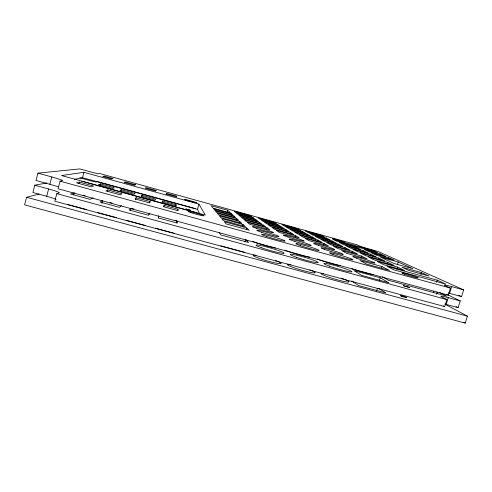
<?xml version="1.0" encoding="UTF-8"?>
<svg xmlns="http://www.w3.org/2000/svg" width="492" height="492" viewBox="0 0 492 492"><rect width="100%" height="100%" fill="white"/><g stroke="black" fill="none" stroke-linecap="round" stroke-linejoin="round"><path stroke-width="0.74" d="M164.125 205.392L163.854 206.806L178.086 210.711L177.932 209.18L164.125 205.392L163.75 206.757M166.487 193.294L166.339 194.057L176.714 196.929L176.634 196.105L166.487 193.294L166.093 194.74M158.799 215.785L158.264 217.913L177.28 223.085L177.163 221.357M162.551 200.994L162.262 202.138L176.13 205.957L176.044 204.709L162.551 200.994L162.157 202.433M39.083 194.051L26.568 197.28L24.6 204.887L465.241 323.096L467.4 316.147L445.137 304.296M46.82 182.956L34.803 185.195L32.902 192.532L46.709 196.271A13.382 1.242 14.3 0 1 56.07 199.346M448.206 292.992A12.595 0.879 17.1 0 1 449.59 293.361L461.551 296.627L463.636 289.88L378.102 251.504L369.535 249.13A8.37 0.369 16.3 0 1 359.535 245.951L357.192 244.868L99.759 173.547L98.781 173.738A8.868 0.406 15.2 0 1 89.28 171.53L79.802 168.904L37.933 173.147L36.021 180.502L49.846 184.279A13.395 1.027 14.6 0 1 58.099 186.831M46.709 196.271L48.622 188.953L34.803 185.195M49.846 184.279L51.758 176.942L37.933 173.147M48.622 188.953A13.389 1.113 14.5 0 1 59.108 192.95L56.801 193.627L54.815 201.21L444.731 306.584L446.884 299.585L441.804 296.983A12.589 0.953 17.2 0 1 448.261 297.672L460.223 300.926L458.144 307.654L446.189 304.419A12.583 1.07 17.3 0 0 444.805 304.05M51.758 176.942A13.407 0.892 14.7 0 1 62.312 180.748L60.067 181.179L58.074 188.78L448.261 295.108L450.42 288.091L445.266 285.704A12.607 0.763 16.9 0 1 451.668 286.602L463.636 289.88M73.788 194.838L74.157 193.448M79.015 183.51L79.384 182.12L93.566 186.013L91.088 186.843L76.457 182.827L79.384 182.12M74.433 179.334L82.515 177.704L83.941 172.311L198.928 204.106L205.299 215.072L61.506 175.546L83.941 172.311M100.147 185.373L100.534 183.922L114.316 187.716L112.68 188.504L98.511 184.605L100.534 183.922M102.041 203.264L102.773 200.508L100.091 202.077L119.464 207.347L121.426 205.595M107.545 191.339L107.914 189.955L121.961 193.811L120.374 194.881L105.891 190.902L107.914 189.955M120.964 191.099L121.352 189.654L135.036 193.417L133.984 194.358L119.919 190.49L121.352 189.654M130.195 210.927L130.94 208.19L129.341 210.035L148.516 215.256L149.408 213.22L149.039 214.586M135.614 199.777L136.167 197.716L150.078 201.535L149.703 202.907M141.635 196.788L142.028 195.342L155.613 199.082L155.134 200.176L141.167 196.339L142.028 195.342M158.246 217.827L158.615 216.462M175.65 206.142L176.044 204.709M177.557 210.545L177.932 209.18M176.567 222.815L176.942 221.455M199.469 213.46L197.464 209.377L198.928 204.106M227.12 212.415L227.722 210.275L211.074 205.668L213.171 208.214L230.736 213.073L227.722 210.275M231.068 215.059L231.443 213.731L213.669 208.817L214.752 210.133L232.999 215.17L231.443 213.731M233.577 217.464L233.971 216.074L215.435 210.957L216.615 212.39L235.662 217.648L233.971 216.074M236.314 220.084L236.726 218.632L217.359 213.294L218.651 214.863L238.577 220.355L236.726 218.632M239.358 222.784L239.739 221.437L219.463 215.847L220.883 217.575L241.775 223.325L239.739 221.437M242.654 225.933L243.06 224.512L221.781 218.663L223.35 220.564L245.305 226.597L243.06 224.512M246.338 229.254L246.72 227.913L224.34 221.769L226.086 223.885L249.21 230.225L246.72 227.913M244.838 241.91L245.6 239.247M255.895 221.32L256.264 220.016L238.921 215.219L240.643 216.677L258.435 221.591L256.264 220.016M259.167 223.762L259.555 222.402L241.529 217.427L243.392 219.002L261.904 224.112L259.555 222.402M262.71 226.406L263.115 224.992L244.358 219.819L246.381 221.529L265.662 226.843L263.115 224.992M266.559 229.272L266.978 227.802L247.427 222.415L249.635 224.278L269.751 229.819L266.978 227.802M273.706 223.688L274.099 222.304L258.097 217.876L260.151 219.284L276.535 223.817L274.099 222.304M281.381 228.356L281.75 227.058L264.555 222.304L266.941 223.94L284.573 228.811L281.75 227.058M285.637 231.068L286.024 229.715L268.171 224.782L270.741 226.554L289.075 231.615L286.024 229.715M290.182 233.952L290.587 232.55L272.021 227.427L274.868 229.383L293.958 234.647L290.587 232.55M297.223 230.195L297.623 228.817L281.75 224.426L284.364 225.988L300.612 230.484L297.623 228.817M295.249 237.175L295.674 235.711L276.32 230.379L279.358 232.464L299.271 237.95L295.674 235.711M301.731 232.759L302.143 231.338L285.711 226.787L288.521 228.466L305.354 233.122L302.143 231.338M306.577 235.52L307.008 234.044L289.966 229.333L292.998 231.142L310.47 235.969L307.008 234.044M311.86 238.3L312.254 236.959L294.56 232.076L297.832 234.032L315.993 239.044L312.254 236.959M317.518 241.51L317.924 240.114L299.523 235.041L303.078 237.162L321.977 242.371L317.924 240.114M320.673 236.683L321.073 235.317L305.206 230.92L308.373 232.63L324.609 237.126L321.073 235.317M323.65 244.998L324.074 243.54L304.917 238.257L308.779 240.57L328.49 246L324.074 243.54M325.882 239.432L326.294 238.017L309.997 233.509L313.398 235.348L330.089 239.967L326.294 238.017M331.614 242.433L332.045 240.963L315.151 236.295L318.816 238.276L336.128 243.06L332.045 240.963M337.844 245.471L338.238 244.137L320.704 239.297L324.665 241.437L342.653 246.406L338.238 244.137M344.572 248.983L344.978 247.593L326.756 242.568L331.005 244.862L349.72 250.022L344.978 247.593M351.768 252.74L352.198 251.295L333.225 246.062L337.899 248.589L357.401 253.964L352.198 251.295M361.005 257.359L361.405 256.012L341.491 250.533L346.663 253.325L367.173 258.964L361.405 256.012M362.69 251.886L363.084 250.576L345.901 245.828L350.464 248.103L368.077 252.968L363.084 250.576M369.043 250.84L369.449 249.462M370.255 255.569L370.661 254.204L352.819 249.278L357.758 251.75L376.072 256.799L370.661 254.204M372.13 251.695L372.542 250.317L332.943 239.352L336.842 241.301L377.364 252.513L372.542 250.317M378.44 259.561L378.865 258.14L360.31 253.023L365.673 255.705L384.744 260.957L378.865 258.14M380.119 255.428L380.544 253.989L364.289 249.493L369.074 251.744L385.722 256.344L380.544 253.989M381.405 268.589L382.007 266.566L359.984 260.526L366.645 264.124L389.418 270.366L382.007 266.566M379.412 280.477L380.218 277.796L353.889 270.631L361.589 275.36L388.994 282.814L380.218 277.796M376.564 291.043L377.37 288.367M388.194 258.927L388.582 257.617L371.565 252.919L376.78 255.373L394.227 260.188L388.582 257.617M387.388 263.73L387.782 262.414L368.453 257.088L374.301 260.01L394.19 265.483L387.782 262.414M397.395 264.733L398.219 262.008L380.464 257.107L394.055 263.503L412.923 268.7L398.219 262.008M396.89 269.136L397.511 267.076L377.333 261.523L383.735 264.721L404.516 270.434L397.511 267.076M420.851 274.591L421.459 272.586L401.952 267.217L408.913 270.495L428.987 276.018L421.459 272.586M433.354 292.648L433.79 291.227M436.564 282.303L437.222 280.163L387.063 266.387L394.098 269.899L445.826 284.093L437.222 280.163M436.57 294.296L437.228 292.162M446.189 304.419L448.261 297.672M449.59 293.361L451.668 286.602M150.078 201.535L149.371 202.833L135.029 198.897L136.167 197.716M93.166 197.895L90.116 199.358L70.553 194.039L74.335 192.759M97.607 181.628L96.604 181.923A8.862 0.504 15.1 0 1 87.084 179.838L79.796 177.827M26.568 197.28L467.4 316.147M56.801 193.627L446.884 299.585M67.798 204.494L86.623 209.58M97.318 212.47L116.672 217.704M126.542 220.373L145.712 225.551M155.454 228.183L174.457 233.319M220.797 245.846L244.948 252.371M83.031 195.127L85.202 195.718M109.95 202.464L112.096 203.055M131.678 208.387L133.892 208.995M174.924 220.176L177.126 220.779M98.351 181.837L195.207 208.528M82.515 177.704L197.464 209.377M81.604 181.148L196.536 212.741M60.067 181.179L450.42 288.091M458.79 295.317L461.551 296.627M447.173 294.499L460.223 300.926M446.982 294.48L448.261 295.108M439.467 292.463L446.896 296.172L388.606 280.305L382.346 276.793M456.096 306.59L458.144 307.654M443.47 305.901L444.731 306.584M463.907 322.346L465.241 323.096M378.858 288.509L385.943 292.949L358.557 285.557L351.835 280.993M246.086 239.782L248.546 242.482L220.717 234.912L219.223 232.544M275.458 260.52A14.619 1.451 16.1 0 1 278.355 263.466A14.619 1.451 16.1 0 1 258.571 258.122A14.619 1.451 16.1 0 1 256.055 255.274M309.702 269.844A14.582 1.427 16.4 0 1 312.758 272.765A14.582 1.427 16.4 0 1 293.749 267.654A14.582 1.427 16.4 0 1 289.155 264.315M289.8 264.401A14.582 1.427 16.4 0 1 290.932 264.579M341.208 278.214A14.582 1.402 16.6 0 1 347.186 282.008A14.582 1.402 16.6 0 1 327.561 276.738A14.582 1.402 16.6 0 1 323.533 273.466M188.891 206.628A6.304 0.363 15.5 0 1 187.833 206.32M373.588 274.524A13.807 1.052 16.6 0 1 364.295 272.58A13.807 1.052 16.6 0 1 351.313 268.454M340.421 265.729A13.788 1.07 16.4 0 1 319.892 259.954M319.283 259.727A13.788 1.07 16.4 0 1 317.303 258.903M309.646 257.107A13.794 1.089 16.2 0 1 287.408 251.092M286.83 250.871A13.794 1.089 16.2 0 1 285.003 250.09M275.471 248.03A13.831 1.107 16 0 1 263.06 244.954A13.831 1.107 16 0 1 252.402 241.209M156.13 190.429L155.749 191.13L145.294 188.239L145.909 187.6L156.13 190.429M409.842 287.617L403.372 285.704L409.842 287.617M135.478 184.715L134.63 185.287L124.101 182.372L125.183 181.862L135.478 184.715M190.705 210.312L185.933 208.995L190.705 210.312M112.957 178.479L111.592 178.91L102.748 176.468L104.316 176.087L112.957 178.479M344.025 242.015L332.69 238.731L344.025 242.015M250.385 215.736L234.247 211.271L235.736 212.526L252.255 217.095L250.385 215.736M253.22 217.796L236.498 213.171L238.097 214.518L255.231 219.26L253.22 217.796M277.789 224.598L261.209 220.01L263.417 221.523L280.403 226.222L277.789 224.598M356.06 247.212L339.498 242.63L343.724 244.739L360.697 249.432L356.06 247.212M401.859 296.356A3.382 0.314 17.1 0 0 406.829 297.611A3.382 0.314 17.1 0 0 402.099 295.864A3.382 0.314 17.1 0 0 401.859 296.356M190.607 212.507A8.18 0.529 15.6 0 0 203.62 215.828A8.18 0.529 15.6 0 0 193.547 212.396A8.18 0.529 15.6 0 0 190.607 212.507M186.548 200.256A6.31 0.314 15.6 0 0 196.597 202.882A6.31 0.314 15.6 0 0 188.854 200.349A6.31 0.314 15.6 0 0 186.548 200.256M404.153 274.087A8.635 0.541 16.7 0 0 418.009 277.974A8.635 0.541 16.7 0 0 407.917 274.272A8.635 0.541 16.7 0 0 404.153 274.087M324.308 249.321A11.5 0.713 16.3 0 0 342.85 254.401A11.5 0.713 16.3 0 0 329.523 249.598A11.5 0.713 16.3 0 0 324.308 249.321M287.857 236.959A10.91 0.658 16.1 0 0 304.185 241.123A10.91 0.658 16.1 0 0 289.124 236.148A10.91 0.658 16.1 0 0 287.857 236.959M318.668 245.44A10.898 0.646 16.2 0 0 334.603 249.499A10.898 0.646 16.2 0 0 319.136 244.413A10.898 0.646 16.2 0 0 318.668 245.44M356.294 258.109A11.519 0.701 16.4 0 0 374.621 263.122A11.519 0.701 16.4 0 0 360.667 258.159A11.519 0.701 16.4 0 0 356.294 258.109M333.01 254.487A12.183 0.799 16.4 0 0 352.567 259.825A12.183 0.799 16.4 0 0 338.256 254.628A12.183 0.799 16.4 0 0 333.01 254.487M266.498 236.431A12.208 0.824 16 0 0 285.016 241.098A12.208 0.824 16 0 0 268.484 235.52A12.208 0.824 16 0 0 266.498 236.431M256.719 228.399A10.947 0.664 15.9 0 0 273.454 232.667A10.947 0.664 15.9 0 0 258.81 227.802A10.947 0.664 15.9 0 0 256.719 228.399M300.507 245.711A12.183 0.812 16.2 0 0 319.13 250.508A12.183 0.812 16.2 0 0 302.887 244.948A12.183 0.812 16.2 0 0 300.507 245.711M294.142 241.197A11.507 0.726 16.1 0 0 311.276 245.539A11.507 0.726 16.1 0 0 295.286 240.219A11.507 0.726 16.1 0 0 294.142 241.197M261.332 232.187A11.544 0.738 15.9 0 0 278.915 236.652A11.544 0.738 15.9 0 0 263.386 231.449A11.544 0.738 15.9 0 0 261.332 232.187M329.388 266.123A14.6 1.193 16.5 0 0 351.823 271.898A14.6 1.193 16.5 0 0 332.635 264.936A14.6 1.193 16.5 0 0 329.388 266.123M296.621 257.341A14.6 1.218 16.3 0 0 318.201 262.587A14.6 1.218 16.3 0 0 297.777 255.483A14.6 1.218 16.3 0 0 296.621 257.341M261.83 247.882A14.637 1.236 16 0 0 284.044 253.3A14.637 1.236 16 0 0 264.253 246.357A14.637 1.236 16 0 0 261.83 247.882"/></g></svg>
